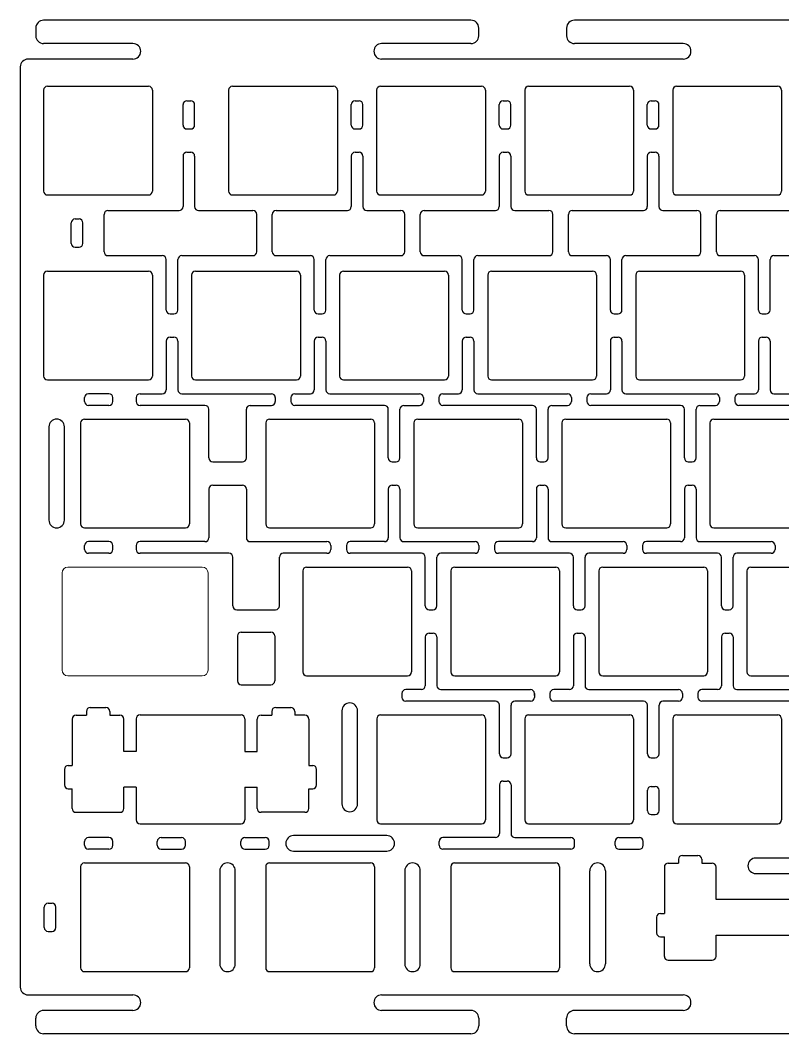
# Model space of a CAD drawing. Header units: millimetres. Extents: x 2270 to 2618, y 1811 to 1988.
# Drawn here: x 2269.5 to 2367.6, y 1811 to 1941.5 of the extents above; entities that cross this region are included whole.
import ezdxf

# ---------------------------------------------------------------- set-up
doc = ezdxf.new("R2010")
doc.units = ezdxf.units.MM
doc.layers.add('SUIT-00-06_PBL1', color=7, linetype='Continuous')

# ---------------------------------------------------------------- blocks, each defined once
blk = doc.blocks.new('block 72')
at = {"color": 7, "lineweight": 18}
blk.add_open_spline([(103.53, 179.04), (103.53, 179.04), (86.23, 179.04), (86.23, 179.04), (85.82, 179.04), (85.48, 178.7), (85.48, 178.29), (85.48, 178.29), (85.48, 165.79), (85.48, 165.79), (85.48, 165.37), (85.82, 165.04), (86.23, 165.04), (86.23, 165.04), (103.53, 165.04), (103.53, 165.04), (103.94, 165.04), (104.28, 165.37), (104.28, 165.79), (104.28, 165.79), (104.28, 178.29), (104.28, 178.29), (104.28, 178.7), (103.94, 179.04), (103.53, 179.04)], degree=3, knots=[0, 0, 0, 0, 1, 1, 1, 2, 2, 2, 3, 3, 3, 4, 4, 4, 5, 5, 5, 6, 6, 6, 7, 7, 7, 8, 8, 8, 8], dxfattribs=at)

msp = doc.modelspace()

# ---------------------------------------------------------------- linework, layer by layer
for p, q in [((2273.01, 1933), (2286.01, 1933)), ((2296.82, 1933), (2309.82, 1933)), ((2315.87, 1933), (2328.87, 1933)), ((2334.92, 1933), (2347.92, 1933)), ((2353.97, 1933), (2366.97, 1933)), ((2272.51, 1932.5), (2272.51, 1919.5)), ((2286.51, 1932.5), (2286.51, 1919.5)), ((2296.32, 1932.5), (2296.32, 1919.5)), ((2310.32, 1932.5), (2310.32, 1919.5)), ((2315.37, 1932.5), (2315.37, 1919.5)), ((2329.37, 1932.5), (2329.37, 1919.5)), ((2334.42, 1932.5), (2334.42, 1919.5)), ((2348.42, 1932.5), (2348.42, 1919.5)), ((2353.47, 1932.5), (2353.47, 1919.5)), ((2367.47, 1932.5), (2367.47, 1919.5)), ((2290.45, 1928), (2290.45, 1930.64)), ((2290.95, 1931.14), (2291.45, 1931.14)), ((2291.95, 1928), (2291.95, 1930.64)), ((2312.1, 1928), (2312.1, 1930.64)), ((2312.6, 1931.14), (2313.1, 1931.14)), ((2313.6, 1928), (2313.6, 1930.64)), ((2331.15, 1928), (2331.15, 1930.64)), ((2331.65, 1931.14), (2332.15, 1931.14)), ((2332.65, 1928), (2332.65, 1930.64)), ((2350.2, 1928), (2350.2, 1930.64)), ((2350.7, 1931.14), (2351.2, 1931.14)), ((2351.7, 1928), (2351.7, 1930.64)), ((2290.95, 1927.5), (2291.45, 1927.5)), ((2312.6, 1927.5), (2313.1, 1927.5)), ((2331.65, 1927.5), (2332.15, 1927.5)), ((2350.7, 1927.5), (2351.2, 1927.5)), ((2290.45, 1924), (2290.45, 1917.5)), ((2290.95, 1924.5), (2291.45, 1924.5)), ((2291.95, 1924), (2291.95, 1917.5)), ((2312.1, 1924), (2312.1, 1917.5)), ((2312.6, 1924.5), (2313.1, 1924.5)), ((2313.6, 1924), (2313.6, 1917.5)), ((2331.15, 1924), (2331.15, 1917.5)), ((2331.65, 1924.5), (2332.15, 1924.5)), ((2332.65, 1924), (2332.65, 1917.5)), ((2350.2, 1924), (2350.2, 1917.5)), ((2350.7, 1924.5), (2351.2, 1924.5)), ((2351.7, 1924), (2351.7, 1917.5)), ((2273.01, 1919), (2286.01, 1919)), ((2296.82, 1919), (2309.82, 1919)), ((2315.87, 1919), (2328.87, 1919)), ((2334.92, 1919), (2347.92, 1919)), ((2353.97, 1919), (2366.97, 1919)), ((2276.57, 1915.91), (2277.07, 1915.91)), ((2280.29, 1911.69), (2280.29, 1916.5)), ((2280.79, 1917), (2289.95, 1917)), ((2292.45, 1917), (2299.44, 1917)), ((2299.94, 1911.69), (2299.94, 1916.5)), ((2301.94, 1911.69), (2301.94, 1916.5)), ((2302.44, 1917), (2311.6, 1917)), ((2314.1, 1917), (2318.49, 1917)), ((2318.99, 1911.69), (2318.99, 1916.5)), ((2320.99, 1911.69), (2320.99, 1916.5)), ((2321.49, 1917), (2330.65, 1917)), ((2333.15, 1917), (2337.54, 1917)), ((2338.04, 1911.69), (2338.04, 1916.5)), ((2340.04, 1911.69), (2340.04, 1916.5)), ((2340.54, 1917), (2349.7, 1917)), ((2352.2, 1917), (2356.59, 1917)), ((2357.09, 1911.69), (2357.09, 1916.5)), ((2359.09, 1911.69), (2359.09, 1916.5)), ((2359.59, 1917), (2370.27, 1917)), ((2276.07, 1912.77), (2276.07, 1915.41)), ((2277.57, 1912.77), (2277.57, 1915.41)), ((2276.57, 1912.27), (2277.07, 1912.27)), ((2280.79, 1911.19), (2287.79, 1911.19)), ((2288.29, 1904.19), (2288.29, 1910.69)), ((2289.79, 1904.19), (2289.79, 1910.69)), ((2290.29, 1911.19), (2299.44, 1911.19)), ((2302.44, 1911.19), (2306.84, 1911.19)), ((2307.34, 1904.19), (2307.34, 1910.69)), ((2308.84, 1904.19), (2308.84, 1910.69)), ((2309.34, 1911.19), (2318.49, 1911.19)), ((2321.49, 1911.19), (2325.89, 1911.19)), ((2326.39, 1904.19), (2326.39, 1910.69)), ((2327.89, 1904.19), (2327.89, 1910.69)), ((2328.39, 1911.19), (2337.54, 1911.19)), ((2340.54, 1911.19), (2344.94, 1911.19)), ((2345.44, 1904.19), (2345.44, 1910.69)), ((2346.94, 1904.19), (2346.94, 1910.69)), ((2347.44, 1911.19), (2356.59, 1911.19)), ((2359.59, 1911.19), (2363.99, 1911.19)), ((2364.49, 1904.19), (2364.49, 1910.69)), ((2365.99, 1904.19), (2365.99, 1910.69)), ((2366.49, 1911.19), (2378.27, 1911.19)), ((2272.51, 1908.69), (2272.51, 1895.69)), ((2273.01, 1909.19), (2286.01, 1909.19)), ((2286.51, 1908.69), (2286.51, 1895.69)), ((2291.56, 1908.69), (2291.56, 1895.69)), ((2292.06, 1909.19), (2305.06, 1909.19)), ((2305.56, 1908.69), (2305.56, 1895.69)), ((2310.61, 1908.69), (2310.61, 1895.69)), ((2311.11, 1909.19), (2324.11, 1909.19)), ((2324.61, 1908.69), (2324.61, 1895.69)), ((2329.66, 1908.69), (2329.66, 1895.69)), ((2330.16, 1909.19), (2343.16, 1909.19)), ((2343.66, 1908.69), (2343.66, 1895.69)), ((2348.71, 1908.69), (2348.71, 1895.69)), ((2349.21, 1909.19), (2362.21, 1909.19)), ((2362.71, 1908.69), (2362.71, 1895.69)), ((2288.79, 1903.69), (2289.29, 1903.69)), ((2307.84, 1903.69), (2308.34, 1903.69)), ((2326.89, 1903.69), (2327.39, 1903.69)), ((2345.94, 1903.69), (2346.44, 1903.69)), ((2364.99, 1903.69), (2365.49, 1903.69)), ((2288.29, 1900.19), (2288.29, 1893.91)), ((2288.79, 1900.69), (2289.29, 1900.69)), ((2289.79, 1900.19), (2289.79, 1893.91)), ((2307.34, 1900.19), (2307.34, 1893.91)), ((2307.84, 1900.69), (2308.34, 1900.69)), ((2308.84, 1900.19), (2308.84, 1893.91)), ((2326.39, 1900.19), (2326.39, 1893.91)), ((2326.89, 1900.69), (2327.39, 1900.69)), ((2327.89, 1900.19), (2327.89, 1893.91)), ((2345.44, 1900.19), (2345.44, 1893.91)), ((2345.94, 1900.69), (2346.44, 1900.69)), ((2346.94, 1900.19), (2346.94, 1893.91)), ((2364.49, 1900.19), (2364.49, 1893.91)), ((2364.99, 1900.69), (2365.49, 1900.69)), ((2365.99, 1900.19), (2365.99, 1893.91)), ((2273.01, 1895.19), (2286.01, 1895.19)), ((2292.06, 1895.19), (2305.06, 1895.19)), ((2311.11, 1895.19), (2324.11, 1895.19)), ((2330.16, 1895.19), (2343.16, 1895.19)), ((2349.21, 1895.19), (2362.21, 1895.19)), ((2277.78, 1892.41), (2277.78, 1892.91)), ((2280.92, 1893.41), (2278.28, 1893.41)), ((2281.42, 1892.41), (2281.42, 1892.91)), ((2284.42, 1892.91), (2284.42, 1892.41)), ((2284.92, 1893.41), (2287.79, 1893.41)), ((2290.29, 1893.41), (2301.83, 1893.41)), ((2302.33, 1892.91), (2302.33, 1892.41)), ((2304.33, 1892.91), (2304.33, 1892.41)), ((2304.83, 1893.41), (2306.84, 1893.41)), ((2309.34, 1893.41), (2320.88, 1893.41)), ((2321.38, 1892.91), (2321.38, 1892.41)), ((2323.38, 1892.91), (2323.38, 1892.41)), ((2323.88, 1893.41), (2325.89, 1893.41)), ((2328.39, 1893.41), (2339.93, 1893.41)), ((2340.43, 1892.91), (2340.43, 1892.41)), ((2342.43, 1892.91), (2342.43, 1892.41)), ((2342.93, 1893.41), (2344.94, 1893.41)), ((2347.44, 1893.41), (2358.98, 1893.41)), ((2359.48, 1892.91), (2359.48, 1892.41)), ((2361.48, 1892.91), (2361.48, 1892.41)), ((2361.98, 1893.41), (2363.99, 1893.41)), ((2366.49, 1893.41), (2378.03, 1893.41)), ((2280.92, 1891.91), (2278.28, 1891.91)), ((2293.28, 1891.91), (2284.92, 1891.91)), ((2293.78, 1885.14), (2293.78, 1891.41)), ((2298.6, 1885.14), (2298.6, 1891.41)), ((2299.1, 1891.91), (2301.83, 1891.91)), ((2316.37, 1891.91), (2304.83, 1891.91)), ((2316.87, 1885.14), (2316.87, 1891.41)), ((2318.37, 1885.14), (2318.37, 1891.41)), ((2318.87, 1891.91), (2320.88, 1891.91)), ((2335.42, 1891.91), (2323.88, 1891.91)), ((2335.92, 1885.14), (2335.92, 1891.41)), ((2337.42, 1885.14), (2337.42, 1891.41)), ((2337.92, 1891.91), (2339.93, 1891.91)), ((2354.47, 1891.91), (2342.93, 1891.91)), ((2354.97, 1885.14), (2354.97, 1891.41)), ((2356.47, 1885.14), (2356.47, 1891.41)), ((2356.97, 1891.91), (2358.98, 1891.91)), ((2373.52, 1891.91), (2361.98, 1891.91)), ((2277.78, 1890.14), (2290.78, 1890.14)), ((2301.6, 1890.14), (2314.6, 1890.14)), ((2320.65, 1890.14), (2333.65, 1890.14)), ((2339.7, 1890.14), (2352.7, 1890.14)), ((2358.75, 1890.14), (2371.75, 1890.14)), ((2277.28, 1889.64), (2277.28, 1876.64)), ((2291.28, 1889.64), (2291.28, 1876.64)), ((2301.1, 1889.64), (2301.1, 1876.64)), ((2315.1, 1889.64), (2315.1, 1876.64)), ((2320.15, 1889.64), (2320.15, 1876.64)), ((2334.15, 1889.64), (2334.15, 1876.64)), ((2339.2, 1889.64), (2339.2, 1876.64)), ((2353.2, 1889.64), (2353.2, 1876.64)), ((2358.25, 1889.64), (2358.25, 1876.64)), ((2294.28, 1884.64), (2298.1, 1884.64)), ((2317.37, 1884.64), (2317.87, 1884.64)), ((2336.42, 1884.64), (2336.92, 1884.64)), ((2355.47, 1884.64), (2355.97, 1884.64)), ((2293.78, 1881.14), (2293.78, 1874.86)), ((2294.28, 1881.64), (2298.1, 1881.64)), ((2298.6, 1881.14), (2298.6, 1874.86)), ((2316.87, 1881.14), (2316.87, 1874.86)), ((2317.37, 1881.64), (2317.87, 1881.64)), ((2318.37, 1881.14), (2318.37, 1874.86)), ((2335.92, 1881.14), (2335.92, 1874.86)), ((2336.42, 1881.64), (2336.92, 1881.64)), ((2337.42, 1881.14), (2337.42, 1874.86)), ((2354.97, 1881.14), (2354.97, 1874.86)), ((2355.47, 1881.64), (2355.97, 1881.64)), ((2356.47, 1881.14), (2356.47, 1874.86)), ((2277.78, 1876.14), (2290.78, 1876.14)), ((2301.6, 1876.14), (2314.6, 1876.14)), ((2320.65, 1876.14), (2333.65, 1876.14)), ((2339.7, 1876.14), (2352.7, 1876.14)), ((2358.75, 1876.14), (2371.75, 1876.14)), ((2280.92, 1874.36), (2278.28, 1874.36)), ((2293.28, 1874.36), (2284.92, 1874.36)), ((2299.1, 1874.36), (2308.98, 1874.36)), ((2316.37, 1874.36), (2311.98, 1874.36)), ((2318.87, 1874.36), (2328.03, 1874.36)), ((2335.42, 1874.36), (2331.03, 1874.36)), ((2337.92, 1874.36), (2347.08, 1874.36)), ((2354.47, 1874.36), (2350.08, 1874.36)), ((2356.97, 1874.36), (2366.13, 1874.36)), ((2277.78, 1873.36), (2277.78, 1873.86)), ((2280.92, 1872.86), (2278.28, 1872.86)), ((2281.42, 1873.36), (2281.42, 1873.86)), ((2284.42, 1873.86), (2284.42, 1873.36)), ((2296.36, 1872.86), (2284.92, 1872.86)), ((2308.98, 1872.86), (2303.36, 1872.86)), ((2309.48, 1873.86), (2309.48, 1873.36)), ((2311.48, 1873.86), (2311.48, 1873.36)), ((2321.13, 1872.86), (2311.98, 1872.86)), ((2328.03, 1872.86), (2323.63, 1872.86)), ((2328.53, 1873.86), (2328.53, 1873.36)), ((2330.53, 1873.86), (2330.53, 1873.36)), ((2340.18, 1872.86), (2331.03, 1872.86)), ((2347.08, 1872.86), (2342.68, 1872.86)), ((2347.58, 1873.86), (2347.58, 1873.36)), ((2349.58, 1873.86), (2349.58, 1873.36)), ((2359.23, 1872.86), (2350.08, 1872.86)), ((2366.13, 1872.86), (2361.73, 1872.86)), ((2366.63, 1873.86), (2366.63, 1873.36)), ((2296.86, 1866.09), (2296.86, 1872.36)), ((2302.86, 1866.09), (2302.86, 1872.36)), ((2321.63, 1866.09), (2321.63, 1872.36)), ((2323.13, 1866.09), (2323.13, 1872.36)), ((2340.68, 1866.09), (2340.68, 1872.36)), ((2342.18, 1866.09), (2342.18, 1872.36)), ((2359.73, 1866.09), (2359.73, 1872.36)), ((2361.23, 1866.09), (2361.23, 1872.36)), ((2305.86, 1870.59), (2305.86, 1857.59)), ((2306.36, 1871.09), (2319.36, 1871.09)), ((2319.86, 1870.59), (2319.86, 1857.59)), ((2324.91, 1870.59), (2324.91, 1857.59)), ((2325.41, 1871.09), (2338.41, 1871.09)), ((2338.91, 1870.59), (2338.91, 1857.59)), ((2343.96, 1870.59), (2343.96, 1857.59)), ((2344.46, 1871.09), (2357.46, 1871.09)), ((2357.96, 1870.59), (2357.96, 1857.59)), ((2363.01, 1870.59), (2363.01, 1857.59)), ((2363.51, 1871.09), (2376.51, 1871.09)), ((2297.36, 1865.59), (2302.36, 1865.59)), ((2322.13, 1865.59), (2322.63, 1865.59)), ((2341.18, 1865.59), (2341.68, 1865.59)), ((2360.23, 1865.59), (2360.73, 1865.59)), ((2297.95, 1862.72), (2301.76, 1862.72)), ((2322.13, 1862.59), (2322.63, 1862.59)), ((2341.18, 1862.59), (2341.68, 1862.59)), ((2360.23, 1862.59), (2360.73, 1862.59)), ((2297.45, 1862.22), (2297.45, 1856.44)), ((2302.26, 1862.22), (2302.26, 1856.44)), ((2321.63, 1862.09), (2321.63, 1855.81)), ((2323.13, 1862.09), (2323.13, 1855.81)), ((2340.68, 1862.09), (2340.68, 1855.81)), ((2342.18, 1862.09), (2342.18, 1855.81)), ((2359.73, 1862.09), (2359.73, 1855.81)), ((2361.23, 1862.09), (2361.23, 1855.81)), ((2306.36, 1857.09), (2319.36, 1857.09)), ((2325.41, 1857.09), (2338.41, 1857.09)), ((2344.46, 1857.09), (2357.46, 1857.09)), ((2363.51, 1857.09), (2376.51, 1857.09)), ((2297.95, 1855.94), (2301.76, 1855.94)), ((2318.62, 1854.81), (2318.62, 1854.31)), ((2321.13, 1855.31), (2319.12, 1855.31)), ((2323.63, 1855.31), (2335.17, 1855.31)), ((2335.67, 1854.56), (2335.67, 1854.81)), ((2335.67, 1854.81), (2335.67, 1854.31)), ((2337.67, 1854.81), (2337.67, 1854.31)), ((2340.18, 1855.31), (2338.17, 1855.31)), ((2342.68, 1855.31), (2354.22, 1855.31)), ((2354.72, 1854.81), (2354.72, 1854.31)), ((2356.72, 1854.81), (2356.72, 1854.31)), ((2359.23, 1855.31), (2357.22, 1855.31)), ((2361.73, 1855.31), (2373.27, 1855.31)), ((2330.66, 1853.81), (2319.12, 1853.81)), ((2331.16, 1847.04), (2331.16, 1853.31)), ((2332.66, 1847.04), (2332.66, 1853.31)), ((2335.17, 1853.81), (2333.16, 1853.81)), ((2349.71, 1853.81), (2338.17, 1853.81)), ((2350.21, 1847.04), (2350.21, 1853.31)), ((2351.71, 1847.04), (2351.71, 1853.31)), ((2354.22, 1853.81), (2352.21, 1853.81)), ((2368.76, 1853.81), (2357.22, 1853.81)), ((2276.69, 1852.01), (2278.02, 1852.01)), ((2278.02, 1852.51), (2278.02, 1852.01)), ((2278.52, 1853.01), (2280.52, 1853.01)), ((2281.02, 1852.51), (2281.02, 1852.01)), ((2281.02, 1852.01), (2282.34, 1852.01)), ((2284.92, 1852.04), (2297.92, 1852.04)), ((2300.49, 1852.02), (2301.88, 1852.02)), ((2301.88, 1852.51), (2301.88, 1852.02)), ((2302.38, 1853.01), (2304.32, 1853.01)), ((2304.82, 1852.51), (2304.82, 1852.01)), ((2306.14, 1852.01), (2304.82, 1852.01)), ((2315.88, 1852.04), (2328.88, 1852.04)), ((2334.93, 1852.04), (2347.93, 1852.04)), ((2353.98, 1852.04), (2366.98, 1852.04)), ((2276.19, 1851.51), (2276.19, 1845.54)), ((2282.84, 1847.34), (2282.84, 1851.51)), ((2284.42, 1851.54), (2284.42, 1847.34)), ((2298.42, 1851.54), (2298.42, 1847.34)), ((2299.99, 1847.34), (2299.99, 1851.52)), ((2306.64, 1851.51), (2306.64, 1845.54)), ((2315.38, 1851.54), (2315.38, 1838.54)), ((2329.38, 1851.54), (2329.38, 1838.54)), ((2334.43, 1851.54), (2334.43, 1838.54)), ((2348.43, 1851.54), (2348.43, 1838.54)), ((2353.48, 1851.54), (2353.48, 1838.54)), ((2367.48, 1851.54), (2367.48, 1838.54)), ((2284.42, 1847.34), (2282.84, 1847.34)), ((2298.42, 1847.34), (2299.99, 1847.34)), ((2275.69, 1845.54), (2276.19, 1845.54)), ((2306.64, 1845.54), (2307.14, 1845.54)), ((2331.66, 1846.54), (2332.16, 1846.54)), ((2350.71, 1846.54), (2351.21, 1846.54)), ((2275.19, 1845.04), (2275.19, 1843.04)), ((2307.64, 1843.04), (2307.64, 1845.04)), ((2284.42, 1842.74), (2282.84, 1842.74)), ((2282.84, 1840.01), (2282.84, 1842.74)), ((2284.42, 1842.74), (2284.42, 1838.54)), ((2298.42, 1842.74), (2299.99, 1842.74)), ((2298.42, 1842.74), (2298.42, 1838.54)), ((2299.99, 1840.01), (2299.99, 1842.74)), ((2331.16, 1843.04), (2331.16, 1836.76)), ((2331.66, 1843.54), (2332.16, 1843.54)), ((2332.66, 1843.04), (2332.66, 1836.76)), ((2350.71, 1842.84), (2351.21, 1842.84)), ((2275.69, 1842.54), (2276.19, 1842.54)), ((2276.19, 1840.01), (2276.19, 1842.54)), ((2306.64, 1840.01), (2306.64, 1842.54)), ((2306.64, 1842.54), (2307.14, 1842.54)), ((2350.21, 1839.71), (2350.21, 1842.34)), ((2351.71, 1839.71), (2351.71, 1842.34)), ((2276.69, 1839.51), (2282.34, 1839.51)), ((2306.14, 1839.51), (2300.49, 1839.51)), ((2350.71, 1839.21), (2351.21, 1839.21)), ((2284.92, 1838.04), (2297.92, 1838.04)), ((2315.88, 1838.04), (2328.88, 1838.04)), ((2334.93, 1838.04), (2347.93, 1838.04)), ((2353.98, 1838.04), (2366.98, 1838.04)), ((2280.92, 1836.26), (2278.28, 1836.26)), ((2287.63, 1836.26), (2290.26, 1836.26)), ((2298.41, 1836.26), (2301.04, 1836.26)), ((2330.66, 1836.26), (2323.9, 1836.26)), ((2333.16, 1836.26), (2340.35, 1836.26)), ((2346.55, 1836.26), (2349.18, 1836.26)), ((2277.78, 1835.26), (2277.78, 1835.76)), ((2281.42, 1835.26), (2281.42, 1835.76)), ((2287.13, 1835.26), (2287.13, 1835.76)), ((2290.76, 1835.26), (2290.76, 1835.76)), ((2297.91, 1835.26), (2297.91, 1835.76)), ((2301.54, 1835.26), (2301.54, 1835.76)), ((2323.4, 1835.26), (2323.4, 1835.76)), ((2340.85, 1835.26), (2340.85, 1835.76)), ((2346.05, 1835.26), (2346.05, 1835.76)), ((2349.68, 1835.26), (2349.68, 1835.76)), ((2280.92, 1834.76), (2278.28, 1834.76)), ((2287.63, 1834.76), (2290.26, 1834.76)), ((2298.41, 1834.76), (2301.04, 1834.76)), ((2340.35, 1834.76), (2323.9, 1834.76)), ((2346.55, 1834.76), (2349.18, 1834.76)), ((2354.71, 1833.96), (2356.71, 1833.96)), ((2277.27, 1832.49), (2277.27, 1819.49)), ((2277.77, 1832.99), (2290.77, 1832.99)), ((2291.27, 1832.49), (2291.27, 1819.49)), ((2301.09, 1832.49), (2301.09, 1819.49)), ((2301.59, 1832.99), (2314.59, 1832.99)), ((2315.09, 1832.49), (2315.09, 1819.49)), ((2324.9, 1832.49), (2324.9, 1819.49)), ((2325.4, 1832.99), (2338.4, 1832.99)), ((2338.9, 1832.49), (2338.9, 1819.49)), ((2352.39, 1832.46), (2352.39, 1826.49)), ((2352.89, 1832.96), (2354.21, 1832.96)), ((2354.21, 1833.46), (2354.21, 1832.96)), ((2357.21, 1833.46), (2357.21, 1832.96)), ((2357.21, 1832.96), (2358.54, 1832.96)), ((2359.04, 1828.29), (2359.04, 1832.46)), ((2272.6, 1824.67), (2272.6, 1827.3)), ((2273.1, 1827.8), (2273.6, 1827.8)), ((2274.1, 1824.67), (2274.1, 1827.3)), ((2351.39, 1825.99), (2351.39, 1823.99)), ((2351.89, 1826.49), (2352.39, 1826.49)), ((2273.1, 1824.17), (2273.6, 1824.17)), ((2351.89, 1823.49), (2352.39, 1823.49)), ((2352.39, 1820.96), (2352.39, 1823.49)), ((2359.04, 1820.96), (2359.04, 1823.69)), ((2352.89, 1820.46), (2358.54, 1820.46)), ((2277.77, 1818.99), (2290.77, 1818.99)), ((2301.59, 1818.99), (2314.59, 1818.99)), ((2325.4, 1818.99), (2338.4, 1818.99))]:
    msp.add_line(p, q)
at = {"color": 0}
for p, q in [((2405.86, 1828.29), (2359.04, 1828.29)), ((2359.04, 1823.69), (2405.86, 1823.69))]:
    msp.add_line(p, q, dxfattribs=at)
for centre, radius, start, end in [((2284.01, 1937.5), 1, 270, 90), ((2316.01, 1937.5), 1, 90, 270), ((2354.82, 1937.5), 1, 270, 90), ((2273.01, 1932.5), 0.5, 90, 180), ((2286.01, 1932.5), 0.5, 360, 90), ((2296.82, 1932.5), 0.5, 90, 180), ((2309.82, 1932.5), 0.5, 360, 90), ((2315.87, 1932.5), 0.5, 90, 180), ((2328.87, 1932.5), 0.5, 360, 90), ((2334.92, 1932.5), 0.5, 90, 180), ((2347.92, 1932.5), 0.5, 360, 90), ((2353.97, 1932.5), 0.5, 90, 180), ((2366.97, 1932.5), 0.5, 360, 90), ((2290.95, 1930.64), 0.5, 90, 180), ((2291.45, 1930.64), 0.5, 0, 90), ((2312.6, 1930.64), 0.5, 90, 180), ((2313.1, 1930.64), 0.5, 0, 90), ((2331.65, 1930.64), 0.5, 90, 180), ((2332.15, 1930.64), 0.5, 0, 90), ((2350.7, 1930.64), 0.5, 90, 180), ((2351.2, 1930.64), 0.5, 0, 90), ((2290.95, 1928), 0.5, 180, 270), ((2291.45, 1928), 0.5, 270, 0), ((2312.6, 1928), 0.5, 180, 270), ((2313.1, 1928), 0.5, 270, 0), ((2331.65, 1928), 0.5, 180, 270), ((2332.15, 1928), 0.5, 270, 0), ((2350.7, 1928), 0.5, 180, 270), ((2351.2, 1928), 0.5, 270, 0), ((2290.95, 1924), 0.5, 90, 180), ((2291.45, 1924), 0.5, 360, 90), ((2312.6, 1924), 0.5, 90, 180), ((2313.1, 1924), 0.5, 360, 90), ((2331.65, 1924), 0.5, 90, 180), ((2332.15, 1924), 0.5, 360, 90), ((2350.7, 1924), 0.5, 90, 180), ((2351.2, 1924), 0.5, 360, 90), ((2273.01, 1919.5), 0.5, 180, 270), ((2286.01, 1919.5), 0.5, 270, 360), ((2296.82, 1919.5), 0.5, 180, 270), ((2309.82, 1919.5), 0.5, 270, 360), ((2315.87, 1919.5), 0.5, 180, 270), ((2328.87, 1919.5), 0.5, 270, 360), ((2334.92, 1919.5), 0.5, 180, 270), ((2347.92, 1919.5), 0.5, 270, 360), ((2353.97, 1919.5), 0.5, 180, 270), ((2366.97, 1919.5), 0.5, 270, 360), ((2289.95, 1917.5), 0.5, 270, 360), ((2292.45, 1917.5), 0.5, 180, 270), ((2311.6, 1917.5), 0.5, 270, 360), ((2314.1, 1917.5), 0.5, 180, 270), ((2330.65, 1917.5), 0.5, 270, 360), ((2333.15, 1917.5), 0.5, 180, 270), ((2349.7, 1917.5), 0.5, 270, 360), ((2352.2, 1917.5), 0.5, 180, 270), ((2276.57, 1915.41), 0.5, 90, 180), ((2277.07, 1915.41), 0.5, 0, 90), ((2280.79, 1916.5), 0.5, 90, 180), ((2299.44, 1916.5), 0.5, 0, 90), ((2302.44, 1916.5), 0.5, 90, 180), ((2318.49, 1916.5), 0.5, 0, 90), ((2321.49, 1916.5), 0.5, 90, 180), ((2337.54, 1916.5), 0.5, 0, 90), ((2340.54, 1916.5), 0.5, 90, 180), ((2356.59, 1916.5), 0.5, 0, 90), ((2359.59, 1916.5), 0.5, 90, 180), ((2276.57, 1912.77), 0.5, 180, 270), ((2277.07, 1912.77), 0.5, 270, 0), ((2280.79, 1911.69), 0.5, 180, 270), ((2287.79, 1910.69), 0.5, 0, 90), ((2290.29, 1910.69), 0.5, 90, 180), ((2299.44, 1911.69), 0.5, 270, 0), ((2302.44, 1911.69), 0.5, 180, 270), ((2306.84, 1910.69), 0.5, 0, 90), ((2309.34, 1910.69), 0.5, 90, 180), ((2318.49, 1911.69), 0.5, 270, 0), ((2321.49, 1911.69), 0.5, 180, 270), ((2325.89, 1910.69), 0.5, 0, 90), ((2328.39, 1910.69), 0.5, 90, 180), ((2337.54, 1911.69), 0.5, 270, 0), ((2340.54, 1911.69), 0.5, 180, 270), ((2344.94, 1910.69), 0.5, 0, 90), ((2347.44, 1910.69), 0.5, 90, 180), ((2356.59, 1911.69), 0.5, 270, 0), ((2359.59, 1911.69), 0.5, 180, 270), ((2363.99, 1910.69), 0.5, 0, 90), ((2366.49, 1910.69), 0.5, 90, 180), ((2273.01, 1908.69), 0.5, 90, 180), ((2286.01, 1908.69), 0.5, 360, 90), ((2292.06, 1908.69), 0.5, 90, 180), ((2305.06, 1908.69), 0.5, 360, 90), ((2311.11, 1908.69), 0.5, 90, 180), ((2324.11, 1908.69), 0.5, 360, 90), ((2330.16, 1908.69), 0.5, 90, 180), ((2343.16, 1908.69), 0.5, 360, 90), ((2349.21, 1908.69), 0.5, 90, 180), ((2362.21, 1908.69), 0.5, 360, 90), ((2288.79, 1904.19), 0.5, 180, 270), ((2289.29, 1904.19), 0.5, 270, 0), ((2307.84, 1904.19), 0.5, 180, 270), ((2308.34, 1904.19), 0.5, 270, 0), ((2326.89, 1904.19), 0.5, 180, 270), ((2327.39, 1904.19), 0.5, 270, 0), ((2345.94, 1904.19), 0.5, 180, 270), ((2346.44, 1904.19), 0.5, 270, 0), ((2364.99, 1904.19), 0.5, 180, 270), ((2365.49, 1904.19), 0.5, 270, 0), ((2288.79, 1900.19), 0.5, 90, 180), ((2289.29, 1900.19), 0.5, 360, 90), ((2307.84, 1900.19), 0.5, 90, 180), ((2308.34, 1900.19), 0.5, 360, 90), ((2326.89, 1900.19), 0.5, 90, 180), ((2327.39, 1900.19), 0.5, 360, 90), ((2345.94, 1900.19), 0.5, 90, 180), ((2346.44, 1900.19), 0.5, 360, 90), ((2364.99, 1900.19), 0.5, 90, 180), ((2365.49, 1900.19), 0.5, 360, 90), ((2273.01, 1895.69), 0.5, 180, 270), ((2286.01, 1895.69), 0.5, 270, 360), ((2292.06, 1895.69), 0.5, 180, 270), ((2305.06, 1895.69), 0.5, 270, 360), ((2311.11, 1895.69), 0.5, 180, 270), ((2324.11, 1895.69), 0.5, 270, 360), ((2330.16, 1895.69), 0.5, 180, 270), ((2343.16, 1895.69), 0.5, 270, 360), ((2349.21, 1895.69), 0.5, 180, 270), ((2362.21, 1895.69), 0.5, 270, 360), ((2287.79, 1893.91), 0.5, 270, 360), ((2290.29, 1893.91), 0.5, 180, 270), ((2306.84, 1893.91), 0.5, 270, 360), ((2309.34, 1893.91), 0.5, 180, 270), ((2325.89, 1893.91), 0.5, 270, 360), ((2328.39, 1893.91), 0.5, 180, 270), ((2344.94, 1893.91), 0.5, 270, 360), ((2347.44, 1893.91), 0.5, 180, 270), ((2363.99, 1893.91), 0.5, 270, 360), ((2366.49, 1893.91), 0.5, 180, 270), ((2278.28, 1892.91), 0.5, 90, 180), ((2278.28, 1892.41), 0.5, 180, 270), ((2280.92, 1892.91), 0.5, 0, 90), ((2280.92, 1892.41), 0.5, 270, 0), ((2284.92, 1892.91), 0.5, 90, 180), ((2284.92, 1892.41), 0.5, 180, 270), ((2301.83, 1892.91), 0.5, 0, 90), ((2301.83, 1892.41), 0.5, 270, 0), ((2304.83, 1892.91), 0.5, 90, 180), ((2304.83, 1892.41), 0.5, 180, 270), ((2320.88, 1892.91), 0.5, 0, 90), ((2320.88, 1892.41), 0.5, 270, 0), ((2323.88, 1892.91), 0.5, 90, 180), ((2323.88, 1892.41), 0.5, 180, 270), ((2339.93, 1892.91), 0.5, 0, 90), ((2339.93, 1892.41), 0.5, 270, 0), ((2342.93, 1892.91), 0.5, 90, 180), ((2342.93, 1892.41), 0.5, 180, 270), ((2358.98, 1892.91), 0.5, 0, 90), ((2358.98, 1892.41), 0.5, 270, 0), ((2361.98, 1892.91), 0.5, 90, 180), ((2361.98, 1892.41), 0.5, 180, 270), ((2293.28, 1891.41), 0.5, 360, 90), ((2299.1, 1891.41), 0.5, 90, 180), ((2316.37, 1891.41), 0.5, 360, 90), ((2318.87, 1891.41), 0.5, 90, 180), ((2335.42, 1891.41), 0.5, 360, 90), ((2337.92, 1891.41), 0.5, 90, 180), ((2354.47, 1891.41), 0.5, 360, 90), ((2356.97, 1891.41), 0.5, 90, 180), ((2274.19, 1889.14), 1, 0, 180), ((2277.78, 1889.64), 0.5, 90, 180), ((2290.78, 1889.64), 0.5, 360, 90), ((2301.6, 1889.64), 0.5, 90, 180), ((2314.6, 1889.64), 0.5, 360, 90), ((2320.65, 1889.64), 0.5, 90, 180), ((2333.65, 1889.64), 0.5, 360, 90), ((2339.7, 1889.64), 0.5, 90, 180), ((2352.7, 1889.64), 0.5, 360, 90), ((2358.75, 1889.64), 0.5, 90, 180), ((2294.28, 1885.14), 0.5, 180, 270), ((2298.1, 1885.14), 0.5, 270, 0), ((2317.37, 1885.14), 0.5, 180, 270), ((2317.87, 1885.14), 0.5, 270, 0), ((2336.42, 1885.14), 0.5, 180, 270), ((2336.92, 1885.14), 0.5, 270, 0), ((2355.47, 1885.14), 0.5, 180, 270), ((2355.97, 1885.14), 0.5, 270, 0), ((2294.28, 1881.14), 0.5, 90, 180), ((2298.1, 1881.14), 0.5, 360, 90), ((2317.37, 1881.14), 0.5, 90, 180), ((2317.87, 1881.14), 0.5, 360, 90), ((2336.42, 1881.14), 0.5, 90, 180), ((2336.92, 1881.14), 0.5, 360, 90), ((2355.47, 1881.14), 0.5, 90, 180), ((2355.97, 1881.14), 0.5, 360, 90), ((2274.19, 1877.14), 1, 180, 0), ((2277.78, 1876.64), 0.5, 180, 270), ((2290.78, 1876.64), 0.5, 270, 360), ((2301.6, 1876.64), 0.5, 180, 270), ((2314.6, 1876.64), 0.5, 270, 360), ((2320.65, 1876.64), 0.5, 180, 270), ((2333.65, 1876.64), 0.5, 270, 360), ((2339.7, 1876.64), 0.5, 180, 270), ((2352.7, 1876.64), 0.5, 270, 360), ((2358.75, 1876.64), 0.5, 180, 270), ((2278.28, 1873.86), 0.5, 90, 180), ((2280.92, 1873.86), 0.5, 0, 90), ((2284.92, 1873.86), 0.5, 90, 180), ((2293.28, 1874.86), 0.5, 270, 360), ((2299.1, 1874.86), 0.5, 180, 270), ((2308.98, 1873.86), 0.5, 0, 90), ((2311.98, 1873.86), 0.5, 90, 180), ((2316.37, 1874.86), 0.5, 270, 360), ((2318.87, 1874.86), 0.5, 180, 270), ((2328.03, 1873.86), 0.5, 0, 90), ((2331.03, 1873.86), 0.5, 90, 180), ((2335.42, 1874.86), 0.5, 270, 360), ((2337.92, 1874.86), 0.5, 180, 270), ((2347.08, 1873.86), 0.5, 0, 90), ((2350.08, 1873.86), 0.5, 90, 180), ((2354.47, 1874.86), 0.5, 270, 360), ((2356.97, 1874.86), 0.5, 180, 270), ((2366.13, 1873.86), 0.5, 0, 90), ((2278.28, 1873.36), 0.5, 180, 270), ((2280.92, 1873.36), 0.5, 270, 0), ((2284.92, 1873.36), 0.5, 180, 270), ((2296.36, 1872.36), 0.5, 360, 90), ((2303.36, 1872.36), 0.5, 90, 180), ((2308.98, 1873.36), 0.5, 270, 0), ((2311.98, 1873.36), 0.5, 180, 270), ((2321.13, 1872.36), 0.5, 360, 90), ((2323.63, 1872.36), 0.5, 90, 180), ((2328.03, 1873.36), 0.5, 270, 0), ((2331.03, 1873.36), 0.5, 180, 270), ((2340.18, 1872.36), 0.5, 360, 90), ((2342.68, 1872.36), 0.5, 90, 180), ((2347.08, 1873.36), 0.5, 270, 0), ((2350.08, 1873.36), 0.5, 180, 270), ((2359.23, 1872.36), 0.5, 360, 90), ((2361.73, 1872.36), 0.5, 90, 180), ((2366.13, 1873.36), 0.5, 270, 0), ((2306.36, 1870.59), 0.5, 90, 180), ((2319.36, 1870.59), 0.5, 360, 90), ((2325.41, 1870.59), 0.5, 90, 180), ((2338.41, 1870.59), 0.5, 360, 90), ((2344.46, 1870.59), 0.5, 90, 180), ((2357.46, 1870.59), 0.5, 360, 90), ((2363.51, 1870.59), 0.5, 90, 180), ((2297.36, 1866.09), 0.5, 180, 270), ((2302.36, 1866.09), 0.5, 270, 0), ((2322.13, 1866.09), 0.5, 180, 270), ((2322.63, 1866.09), 0.5, 270, 0), ((2341.18, 1866.09), 0.5, 180, 270), ((2341.68, 1866.09), 0.5, 270, 0), ((2360.23, 1866.09), 0.5, 180, 270), ((2360.73, 1866.09), 0.5, 270, 0), ((2297.95, 1862.22), 0.5, 90, 180), ((2301.76, 1862.22), 0.5, 0, 90), ((2322.13, 1862.09), 0.5, 90, 180), ((2322.63, 1862.09), 0.5, 360, 90), ((2341.18, 1862.09), 0.5, 90, 180), ((2341.68, 1862.09), 0.5, 360, 90), ((2360.23, 1862.09), 0.5, 90, 180), ((2360.73, 1862.09), 0.5, 360, 90), ((2306.36, 1857.59), 0.5, 180, 270), ((2319.36, 1857.59), 0.5, 270, 360), ((2325.41, 1857.59), 0.5, 180, 270), ((2338.41, 1857.59), 0.5, 270, 360), ((2344.46, 1857.59), 0.5, 180, 270), ((2357.46, 1857.59), 0.5, 270, 360), ((2363.51, 1857.59), 0.5, 180, 270), ((2297.95, 1856.44), 0.5, 180, 270), ((2301.76, 1856.44), 0.5, 270, 0), ((2321.13, 1855.81), 0.5, 270, 360), ((2323.63, 1855.81), 0.5, 180, 270), ((2340.18, 1855.81), 0.5, 270, 360), ((2342.68, 1855.81), 0.5, 180, 270), ((2359.23, 1855.81), 0.5, 270, 360), ((2361.73, 1855.81), 0.5, 180, 270), ((2319.12, 1854.81), 0.5, 90, 180), ((2335.17, 1854.81), 0.5, 0, 90), ((2338.17, 1854.81), 0.5, 90, 180), ((2354.22, 1854.81), 0.5, 0, 90), ((2357.22, 1854.81), 0.5, 90, 180), ((2311.91, 1852.59), 1, 0, 180), ((2319.12, 1854.31), 0.5, 180, 270), ((2330.66, 1853.31), 0.5, 360, 90), ((2333.16, 1853.31), 0.5, 90, 180), ((2335.17, 1854.31), 0.5, 270, 0), ((2338.17, 1854.31), 0.5, 180, 270), ((2349.71, 1853.31), 0.5, 360, 90), ((2352.21, 1853.31), 0.5, 90, 180), ((2354.22, 1854.31), 0.5, 270, 0), ((2357.22, 1854.31), 0.5, 180, 270), ((2276.69, 1851.51), 0.5, 90, 180), ((2278.52, 1852.51), 0.5, 90, 180), ((2280.52, 1852.51), 0.5, 0, 90), ((2282.34, 1851.51), 0.5, 0, 90), ((2284.92, 1851.54), 0.5, 90, 180), ((2297.92, 1851.54), 0.5, 0, 90), ((2300.49, 1851.52), 0.5, 90, 180), ((2302.38, 1852.51), 0.5, 90, 180), ((2304.32, 1852.51), 0.5, 0, 90), ((2306.14, 1851.51), 0.5, 0, 90), ((2315.88, 1851.54), 0.5, 90, 180), ((2328.88, 1851.54), 0.5, 360, 90), ((2334.93, 1851.54), 0.5, 90, 180), ((2347.93, 1851.54), 0.5, 360, 90), ((2353.98, 1851.54), 0.5, 90, 180), ((2366.98, 1851.54), 0.5, 360, 90), ((2331.66, 1847.04), 0.5, 180, 270), ((2332.16, 1847.04), 0.5, 270, 0), ((2350.71, 1847.04), 0.5, 180, 270), ((2351.21, 1847.04), 0.5, 270, 0), ((2275.69, 1845.04), 0.5, 90, 180), ((2307.14, 1845.04), 0.5, 360, 90), ((2275.69, 1843.04), 0.5, 180, 270), ((2307.14, 1843.04), 0.5, 270, 360), ((2331.66, 1843.04), 0.5, 90, 180), ((2332.16, 1843.04), 0.5, 360, 90), ((2350.71, 1842.34), 0.5, 90, 180), ((2351.21, 1842.34), 0.5, 0, 90), ((2311.91, 1840.59), 1, 180, 0), ((2276.69, 1840.01), 0.5, 180, 270), ((2282.34, 1840.01), 0.5, 270, 0), ((2300.49, 1840.01), 0.5, 180, 270), ((2306.14, 1840.01), 0.5, 270, 360), ((2350.71, 1839.71), 0.5, 180, 270), ((2351.21, 1839.71), 0.5, 270, 0), ((2284.92, 1838.54), 0.5, 180, 270), ((2297.92, 1838.54), 0.5, 270, 0), ((2315.88, 1838.54), 0.5, 180, 270), ((2328.88, 1838.54), 0.5, 270, 360), ((2334.93, 1838.54), 0.5, 180, 270), ((2347.93, 1838.54), 0.5, 270, 360), ((2353.98, 1838.54), 0.5, 180, 270), ((2366.98, 1838.54), 0.5, 270, 360), ((2278.28, 1835.76), 0.5, 90, 180), ((2280.92, 1835.76), 0.5, 0, 90), ((2287.63, 1835.76), 0.5, 90, 180), ((2290.26, 1835.76), 0.5, 360, 90), ((2298.41, 1835.76), 0.5, 90, 180), ((2301.04, 1835.76), 0.5, 360, 90), ((2304.67, 1835.51), 1, 90, 270), ((2316.67, 1835.51), 1, 270, 90), ((2323.9, 1835.76), 0.5, 90, 180), ((2330.66, 1836.76), 0.5, 270, 360), ((2333.16, 1836.76), 0.5, 180, 270), ((2340.35, 1835.76), 0.5, 0, 90), ((2346.55, 1835.76), 0.5, 90, 180), ((2349.18, 1835.76), 0.5, 360, 90), ((2278.28, 1835.26), 0.5, 180, 270), ((2280.92, 1835.26), 0.5, 270, 0), ((2287.63, 1835.26), 0.5, 180, 270), ((2290.26, 1835.26), 0.5, 270, 360), ((2298.41, 1835.26), 0.5, 180, 270), ((2301.04, 1835.26), 0.5, 270, 360), ((2323.9, 1835.26), 0.5, 180, 270), ((2340.35, 1835.26), 0.5, 270, 0), ((2346.55, 1835.26), 0.5, 180, 270), ((2349.18, 1835.26), 0.5, 270, 360), ((2354.71, 1833.46), 0.5, 90, 180), ((2356.71, 1833.46), 0.5, 0, 90), ((2364.15, 1832.62), 1, 90, 270), ((2277.77, 1832.49), 0.5, 90, 180), ((2290.77, 1832.49), 0.5, 360, 90), ((2296.18, 1831.99), 1, 0, 180), ((2301.59, 1832.49), 0.5, 90, 180), ((2314.59, 1832.49), 0.5, 360, 90), ((2319.99, 1831.99), 1, 0, 180), ((2325.4, 1832.49), 0.5, 90, 180), ((2338.4, 1832.49), 0.5, 360, 90), ((2343.8, 1831.99), 1, 360, 180), ((2352.89, 1832.46), 0.5, 90, 180), ((2358.54, 1832.46), 0.5, 360, 90), ((2273.1, 1827.3), 0.5, 90, 180), ((2273.6, 1827.3), 0.5, 0, 90), ((2351.89, 1825.99), 0.5, 90, 180), ((2273.1, 1824.67), 0.5, 180, 270), ((2273.6, 1824.67), 0.5, 270, 0), ((2351.89, 1823.99), 0.5, 180, 270), ((2352.89, 1820.96), 0.5, 180, 270), ((2358.54, 1820.96), 0.5, 270, 0), ((2277.77, 1819.49), 0.5, 180, 270), ((2290.77, 1819.49), 0.5, 270, 360), ((2296.18, 1819.99), 1, 180, 0), ((2301.59, 1819.49), 0.5, 180, 270), ((2314.59, 1819.49), 0.5, 270, 360), ((2319.99, 1819.99), 1, 180, 0), ((2325.4, 1819.49), 0.5, 180, 270), ((2338.4, 1819.49), 0.5, 270, 360), ((2343.8, 1819.99), 1, 180, 360), ((2284.01, 1815), 1, 270, 90), ((2316.01, 1815), 1, 90, 270), ((2354.82, 1815), 1, 270, 90)]:
    msp.add_arc(centre, radius, start, end)
at = {"layer": 'SUIT-00-06_PBL1', "color": 7, "linetype": 'Continuous'}
for p, q in [((2327.51, 1941.5), (2272.51, 1941.5)), ((2436.82, 1941.5), (2340.82, 1941.5)), ((2271.51, 1940.5), (2271.51, 1939.5)), ((2328.51, 1939.5), (2328.51, 1940.5)), ((2339.82, 1940.5), (2339.82, 1939.5)), ((2284.01, 1938.5), (2272.51, 1938.5)), ((2327.51, 1938.5), (2316.01, 1938.5)), ((2354.82, 1938.5), (2340.82, 1938.5)), ((2269.51, 1935.5), (2269.51, 1817)), ((2284.01, 1936.5), (2270.51, 1936.5)), ((2354.82, 1936.5), (2316.01, 1936.5)), ((2273.19, 1889.14), (2273.19, 1877.14)), ((2275.19, 1877.14), (2275.19, 1889.14)), ((2310.91, 1852.59), (2310.91, 1840.59)), ((2312.91, 1840.59), (2312.91, 1852.59)), ((2316.67, 1836.51), (2304.67, 1836.51)), ((2304.67, 1834.51), (2316.67, 1834.51)), ((2400.75, 1833.62), (2364.15, 1833.62)), ((2295.18, 1831.99), (2295.18, 1819.99)), ((2297.18, 1819.99), (2297.18, 1831.99)), ((2318.99, 1831.99), (2318.99, 1819.99)), ((2320.99, 1819.99), (2320.99, 1831.99)), ((2342.8, 1819.99), (2342.8, 1831.99)), ((2344.8, 1831.99), (2344.8, 1819.99)), ((2364.15, 1831.62), (2400.75, 1831.62)), ((2270.51, 1816), (2284.01, 1816)), ((2316.01, 1816), (2354.82, 1816)), ((2284.01, 1814), (2272.51, 1814)), ((2327.51, 1814), (2316.01, 1814)), ((2354.82, 1814), (2340.82, 1814)), ((2271.51, 1812), (2271.51, 1813)), ((2328.51, 1813), (2328.51, 1812)), ((2339.82, 1812), (2339.82, 1813)), ((2327.51, 1811), (2272.51, 1811)), ((2436.82, 1811), (2340.82, 1811))]:
    msp.add_line(p, q, dxfattribs=at)
for centre, start, end in [((2272.51, 1940.5), 90, 180), ((2327.51, 1940.5), 0, 90), ((2340.82, 1940.5), 90, 180), ((2272.51, 1939.5), 180, 270), ((2327.51, 1939.5), 270, 0), ((2340.82, 1939.5), 180, 270), ((2270.51, 1935.5), 90, 180), ((2270.51, 1817), 180, 270), ((2272.51, 1813), 90, 180), ((2327.51, 1813), 0, 90), ((2340.82, 1813), 90, 180), ((2272.51, 1812), 180, 270), ((2327.51, 1812), 270, 0), ((2340.82, 1812), 180, 270)]:
    msp.add_arc(centre, 1, start, end, dxfattribs=at)

# ---------------------------------------------------------------- block references
msp.add_blockref('block 72', (2189.4, 1692.04))

doc.saveas('drawing.dxf')
